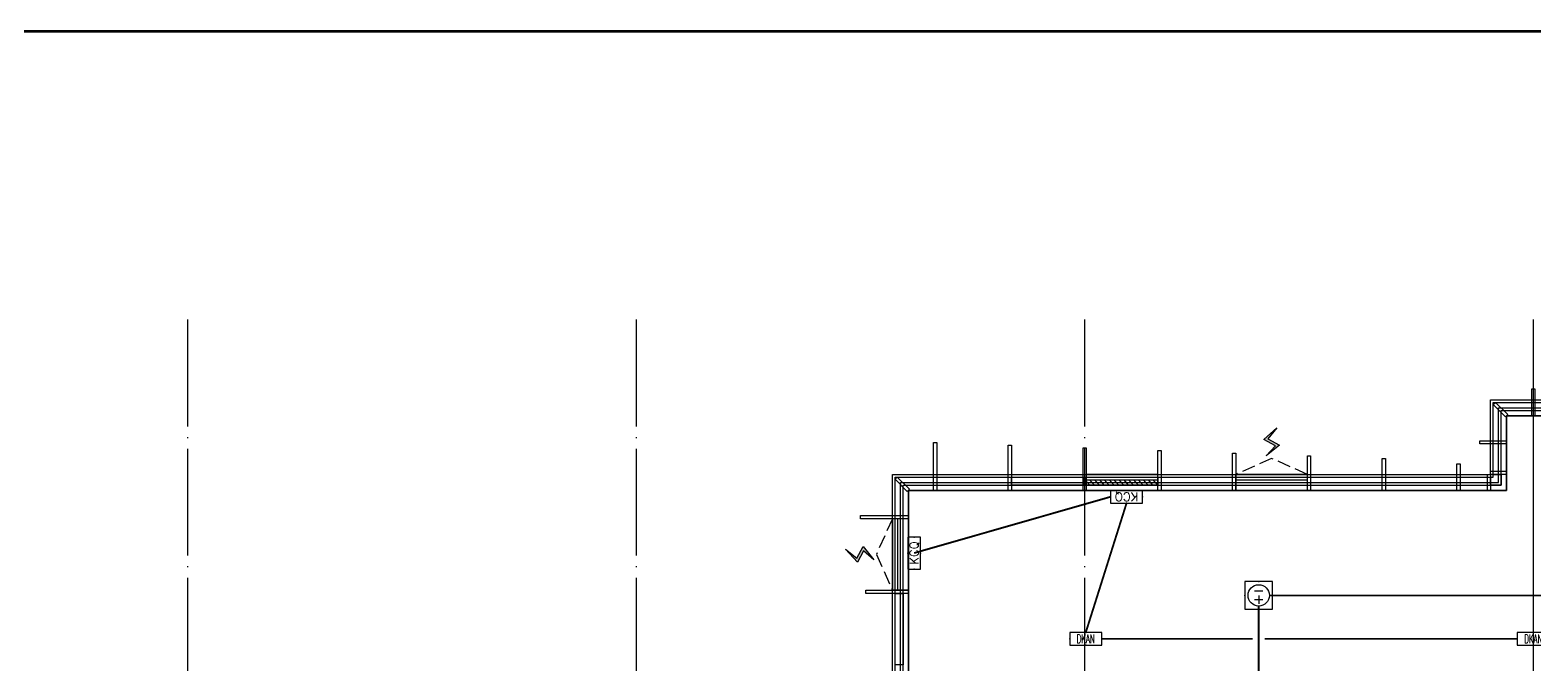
# Model space of a CAD drawing. Extents: x -292644 to 263613, y -713695 to 491457.
# Drawn here: x 108812 to 136987, y 93030 to 104925 of the extents above; entities that cross this region are included whole.
import ezdxf
from ezdxf.enums import TextEntityAlignment as Align
from ezdxf.xclip import XClip

# ---------------------------------------------------------------- set-up
doc = ezdxf.new("R2010")
doc.units = 0
doc.header["$LTSCALE"] = 1000
doc.header["$MEASUREMENT"] = 0
for name, pattern in [('104-10 轴网$0$DOTE', [2.42, 2, -0.2, 0.02, -0.2]), ('8#楼幕墙$0$109-34 轴网$0$L1$0$$AUDIT_BAD_LTYPE1', [0]), ('8#楼幕墙$0$DASH', [0.35, 0.25, -0.1]), ('X-104 8#10#平面_t3$0$109-34 轴网$0$L1$0$$AUDIT_BAD_LTYPE1', [0]), ('X-104 8#10#平面_t3$0$DASH', [0.35, 0.25, -0.1])]:
    doc.linetypes.add(name, pattern=pattern)
doc.layers.get('0').update_dxf_attribs({"linetype": 'CONTINUOUS'})
doc.layers.get('Defpoints').update_dxf_attribs({"linetype": 'CONTINUOUS'})
for name, color, linetype in [('104-10 轴网$0$A_AXIS-轴线', 36, '104-10 轴网$0$DOTE'), ('8#楼幕墙$0$04-电动窗', 1, 'CONTINUOUS'), ('8#楼幕墙$0$A-C_玻璃幕墙', 140, 'CONTINUOUS'), ('8#楼幕墙$0$A-TECH_结构', 21, 'CONTINUOUS'), ('EQUIP-动力', 3, 'CONTINUOUS'), ('WIRE-照明', 1, 'CONTINUOUS'), ('X-104 8#10#平面_t3$0$A-SUR_看线', 231, 'CONTINUOUS'), ('X-104 8#10#平面_t3$0$A-TECH_结构', 21, 'CONTINUOUS')]:
    doc.layers.add(name, color=color, linetype=linetype)
doc.layers.add('X-104 8#10#平面_t3$0$000套内', color=226, linetype='CONTINUOUS', lineweight=30, plot=False)
doc.styles.add('_TEL_DIM', font='SIMPLEX', dxfattribs={"width": 0.8, "height": 3.5, "bigfont": 'HZTXT'})
doc.styles.get("Standard").update_dxf_attribs({"font": 'gbenor.shx', "bigfont": 'gbcbig.shx'})

# ---------------------------------------------------------------- blocks, each defined once
blk = doc.blocks.new('104-10 轴网')
at = {"layer": '104-10 轴网$0$A_AXIS-轴线', "linetype": '104-10 轴网$0$DOTE'}
for p, q in [((120430, 40100), (120430, -6500)), ((128830, 40100), (128830, -6500)), ((137230, 40100), (137230, -6500)), ((145630, 40100), (145630, -6500))]:
    blk.add_line(p, q, dxfattribs=at)
at = {"layer": 'Defpoints'}
blk.add_lwpolyline([(104380, 45500), (178480, 45500), (178480, -11900), (104380, -11900)], close=True, dxfattribs=at)
blk = doc.blocks.new('图框-A1')
at = {"const_width": 0.5}
blk.add_lwpolyline([(766, 584), (25, 584), (25, 10), (766, 10)], close=True, dxfattribs=at)
blk = doc.blocks.new('X-104 8#10#平面_t3$0$fdhggh')
at = {"layer": 'X-104 8#10#平面_t3$0$A-TECH_结构', "linetype": 'X-104 8#10#平面_t3$0$109-34 轴网$0$L1$0$$AUDIT_BAD_LTYPE1'}
blk.add_lwpolyline([(42500, 87900), (42500, 97700), (24700, 97700), (24700, 96300), (13500, 96300), (13500, 89300), (7900, 89300), (7900, 87900), (-3300, 87900), (-3300, 76700), (-4700, 76700), (-4700, 56100), (8900, 56100), (8900, 58900), (20100, 58900), (20100, 71500), (27100, 71500), (27100, 75700), (33100, 75700), (33100, 72900), (45300, 72900), (45300, 87900)], close=True, dxfattribs=at)
blk = doc.blocks.new('104-8910 结构')
at = {"layer": 'Defpoints'}
blk.add_lwpolyline([(-19000, -118200), (61000, -118200), (61000, 41800), (-19000, 41800)], close=True, dxfattribs=at)
blk = doc.blocks.new('8#楼幕墙$0$$WINLIB2D$00000039')
at = {"color": 0}
for points in [[(-0.5, 0.5), (-0.5, -0.5)], [(0.5, 0.5), (-0.5, 0.5)], [(0.5, -0.5), (0.5, 0.5)], [(-0.5, 0.167), (0.5, 0.167)], [(-0.452, -0.167), (-0.5, 0.084)], [(-0.384, -0.167), (-0.448, 0.167)], [(-0.316, -0.167), (-0.38, 0.167)], [(-0.248, -0.167), (-0.312, 0.167)], [(-0.18, -0.167), (-0.244, 0.167)], [(-0.112, -0.167), (-0.176, 0.167)], [(-0.044, -0.167), (-0.108, 0.167)], [(0.024, -0.167), (-0.04, 0.167)], [(0.092, -0.167), (0.028, 0.167)], [(0.16, -0.167), (0.096, 0.167)], [(0.228, -0.167), (0.164, 0.167)], [(0.296, -0.167), (0.232, 0.167)], [(0.364, -0.167), (0.3, 0.167)], [(0.432, -0.167), (0.368, 0.167)], [(0.5, -0.167), (0.436, 0.167)], [(-0.5, -0.167), (0.5, -0.167)], [(0.5, -0.5), (-0.5, -0.5)]]:
    blk.add_lwpolyline(points, dxfattribs=at)
blk = doc.blocks.new('8#楼幕墙$0$$TCHSYS$WIN2D')
for p, q in [((-0.5, 0.5), (0.5, 0.5)), ((-0.5, 0.5), (-0.5, -0.5)), ((0.5, 0.5), (0.5, -0.5)), ((0.5, 0.167), (-0.5, 0.167)), ((0.5, -0.167), (-0.5, -0.167)), ((-0.5, -0.5), (0.5, -0.5))]:
    blk.add_line(p, q)
blk = doc.blocks.new('8#楼幕墙$0$开启扇')
at = {"layer": '8#楼幕墙$0$04-电动窗'}
h = blk.add_hatch(color=1, dxfattribs=at)
h.dxf.hatch_style = 1
h.paths.add_polyline_path([(771, 399), (600, 588), (817, 705), (569, 925), (738, 715), (521, 598)])
at = {"linetype": '8#楼幕墙$0$DASH'}
blk.add_lwpolyline([(0, 50), (670, 350), (1340, 50)], dxfattribs=at)
at = {"layer": '8#楼幕墙$0$04-电动窗', "color": 1}
blk.add_lwpolyline([(771, 399), (600, 588), (817, 705), (569, 925), (738, 715), (521, 598), (771, 399)], close=True, dxfattribs=at)
at = {"xscale": -1340, "yscale": 300, "zscale": 1340, "rotation": 180}
blk.add_blockref('8#楼幕墙$0$$TCHSYS$WIN2D', (670, -100), dxfattribs=at)
blk = doc.blocks.new('8#楼幕墙$0$ii')
blk.add_lwpolyline([(-1340, 0), (0, 0), (0, -150), (-1340, -150)], close=True)
blk = doc.blocks.new('8#楼幕墙$0$A$C13E80662')
for points in [[(150, 150), (150, 200), (0, 200), (0, 0), (150, 0)], [(150, 0), (200, 0), (200, 150), (150, 150)]]:
    blk.add_lwpolyline(points)
blk = doc.blocks.new('8#楼幕墙')
at = {"layer": '8#楼幕墙$0$A-C_玻璃幕墙'}
for points in [[(25170, 98200), (25230, 98200), (25230, 97700), (25170, 97700)], [(-3600, 88200), (7600, 88200), (7600, 89600), (13200, 89600), (13200, 96600), (24400, 96600), (24400, 98000), (42800, 98000), (42800, 88200), (45600, 88200), (45600, 72600), (32800, 72600), (32800, 75400), (27400, 75400), (27400, 71200), (20400, 71200), (20400, 58600), (9200, 58600), (9200, 55800), (-5000, 55800), (-5000, 77000), (-3600, 77000)], [(-3550, 88150), (7650, 88150), (7650, 89550), (13250, 89550), (13250, 96550), (24450, 96550), (24450, 97950), (42750, 97950), (42750, 88150), (45550, 88150), (45550, 72650), (32850, 72650), (32850, 75450), (27350, 75450), (27350, 71250), (20350, 71250), (20350, 58650), (9150, 58650), (9150, 55850), (-4950, 55850), (-4950, 76950), (-3550, 76950)], [(-3400, 88000), (7800, 88000), (7800, 89400), (13400, 89400), (13400, 96400), (24600, 96400), (24600, 97800), (42600, 97800), (42600, 88000), (45400, 88000), (45400, 72800), (33000, 72800), (33000, 75600), (27200, 75600), (27200, 71400), (20200, 71400), (20200, 58800), (9000, 58800), (9000, 56000), (-4800, 56000), (-4800, 76800), (-3400, 76800)], [(24721, 97721), (24679, 97679), (24450, 97908), (24492, 97950)], [(24200, 97170), (24200, 97230), (24700, 97230), (24700, 97170)], [(13970, 97200), (14030, 97200), (14030, 96300), (13970, 96300)], [(15370, 97150), (15430, 97150), (15430, 96300), (15370, 96300)], [(16770, 97100), (16830, 97100), (16830, 96300), (16770, 96300)], [(18170, 97050), (18230, 97050), (18230, 96300), (18170, 96300)], [(19570, 97000), (19630, 97000), (19630, 96300), (19570, 96300)], [(20970, 96950), (21030, 96950), (21030, 96300), (20970, 96300)], [(22370, 96900), (22430, 96900), (22430, 96300), (22370, 96300)], [(23770, 96800), (23830, 96800), (23830, 96300), (23770, 96300)], [(24400, 96600), (24400, 96660), (24700, 96660), (24700, 96600)], [(13521, 96321), (13479, 96279), (13250, 96508), (13292, 96550)], [(24340, 96600), (24400, 96600), (24400, 96300), (24340, 96300)], [(12600, 95770), (12600, 95830), (13500, 95830), (13500, 95770)], [(12700, 94370), (12700, 94430), (13500, 94430), (13500, 94370)]]:
    blk.add_lwpolyline(points, close=True, dxfattribs=at)
at = {"layer": '8#楼幕墙$0$A-TECH_结构'}
blk.add_lwpolyline([(-3300, 87900), (7900, 87900), (7900, 89300), (13500, 89300), (13500, 96300), (24700, 96300), (24700, 97700), (42500, 97700), (42500, 87900), (45300, 87900), (45300, 72900), (33100, 72900), (33100, 75700), (27100, 75700), (27100, 71500), (20100, 71500), (20100, 58900), (8900, 58900), (8900, 56100), (-4700, 56100), (-4700, 76700), (-3300, 76700)], close=True, dxfattribs=at)
at = {"layer": '8#楼幕墙$0$A-C_玻璃幕墙', "linetype": '8#楼幕墙$0$109-34 轴网$0$L1$0$$AUDIT_BAD_LTYPE1', "xscale": -1}
blk.add_blockref('8#楼幕墙$0$开启扇', (20970, 96550), dxfattribs=at)
at = {"layer": '8#楼幕墙$0$A-C_玻璃幕墙'}
for p in [(16770, 96550), (18170, 96550)]:
    blk.add_blockref('8#楼幕墙$0$ii', p, dxfattribs=at)
at = {"layer": '8#楼幕墙$0$A-C_玻璃幕墙', "xscale": -1}
blk.add_blockref('8#楼幕墙$0$A$C13E80662', (24600, 96400), dxfattribs=at)
at = {"layer": '8#楼幕墙$0$A-C_玻璃幕墙', "linetype": '8#楼幕墙$0$109-34 轴网$0$L1$0$$AUDIT_BAD_LTYPE1', "xscale": -1, "rotation": 90}
blk.add_blockref('8#楼幕墙$0$开启扇', (13250, 95770), dxfattribs=at)
at = {"layer": '8#楼幕墙$0$A-C_玻璃幕墙', "rotation": 90}
blk.add_blockref('8#楼幕墙$0$ii', (13250, 94370), dxfattribs=at)
at = {"layer": 'Defpoints', "color": 2, "linetype": '8#楼幕墙$0$109-34 轴网$0$L1$0$$AUDIT_BAD_LTYPE1', "xscale": 1340, "yscale": 300, "zscale": -1340}
blk.add_blockref('8#楼幕墙$0$$WINLIB2D$00000039', (17500, 96450), dxfattribs=at)
blk = doc.blocks.new('X-104 8#10#平面_t3')
at = {"layer": 'X-104 8#10#平面_t3$0$000套内'}
blk.add_lwpolyline([(125107, 89400), (125107, 96450), (136307, 96450), (136307, 97850), (154407, 97850), (154407, 88050), (157207, 88050), (157207, 72750), (144707, 72750), (144707, 75550), (138957, 75550), (138957, 84350), (132207, 84350), (132207, 85450), (128307, 85450), (128307, 89400), (125107, 89400)], close=True, dxfattribs=at)
at = {"layer": 'X-104 8#10#平面_t3$0$A-SUR_看线', "linetype": 'X-104 8#10#平面_t3$0$DASH', "ltscale": 2, "const_width": 30}
blk.add_lwpolyline([(136957, 97700), (136957, 84950)], dxfattribs=at)
at = {"linetype": 'X-104 8#10#平面_t3$0$109-34 轴网$0$L1$0$$AUDIT_BAD_LTYPE1'}
ref = blk.add_blockref('8#楼幕墙', (111757, 0), dxfattribs=at)
XClip(ref).set_block_clipping_path([(-18549.9999999995, -12899.9999999999), (65550.0000000003, 284100.0000000003)])
blk.add_blockref('X-104 8#10#平面_t3$0$fdhggh', (111757, 0), dxfattribs=at)
at = {"xscale": 100, "yscale": 100, "zscale": 100}
blk.add_blockref('图框-A1', (93207, 46500), dxfattribs=at)
at = {"linetype": 'X-104 8#10#平面_t3$0$109-34 轴网$0$L1$0$$AUDIT_BAD_LTYPE1'}
ref = blk.add_blockref('104-10 轴网', (-8673, 59400), dxfattribs=at)
XClip(ref).set_block_clipping_path([(104379.5977508624, -11900), (178479.5977508624, 45500)])
ref = blk.add_blockref('104-8910 结构', (153887, -13300), dxfattribs=dict(at, rotation=180))
XClip(ref).set_block_clipping_path([(-15919.9999999996, -118200.0000000001), (58180.0000000003, -60800.0000000001)])
blk = doc.blocks.new('$equip$00001344')
for p, q in [((0.65, 0.65), (-0.65, 0.65)), ((-0.65, 0.65), (-0.65, -0.65)), ((-0.2, 0.2), (0.2, 0.2)), ((0, 0), (0, 0.4)), ((0.65, -0.65), (0.65, 0.65)), ((-0.65, -0.65), (0.65, -0.65)), ((-0.2, -0.2), (0.2, -0.2))]:
    blk.add_line(p, q)
blk.add_circle((0, 0), 0.5)
for p in [(-0.65, 0), (0, 0.65), (0.65, 0), (0, -0.65)]:
    blk.add_point(p)
at = {"flags": 9}
blk.add_attdef('A', (0, 0), '', height=0.00002, dxfattribs=at)
blk = doc.blocks.new('$equip$00001816')
for p, q in [((0.75, 0.6), (-0.75, 0.6)), ((-0.75, 0.6), (-0.75, 0)), ((-0.75, 0), (0.75, 0)), ((0.75, 0), (0.75, 0.6))]:
    blk.add_line(p, q)
for p in [(-0.75, 0.3), (0, 0.6), (0, 0), (0.75, 0.3)]:
    blk.add_point(p)
at = {"color": 7, "style": '_TEL_DIM'}
blk.add_attdef('$TEXT$', text='', height=0.4, dxfattribs=at).set_placement((0, 0.3), align=Align.MIDDLE_CENTER)
at = {"color": 7, "style": '_TEL_DIM', "flags": 1}
blk.add_attdef('A', text='', height=0.00002, dxfattribs=at).set_placement((0, 0), align=Align.MIDDLE_CENTER)

msp = doc.modelspace()

# ---------------------------------------------------------------- linework, layer by layer
at = {"layer": 'WIRE-照明', "linetype": 'Continuous', "const_width": 35}
for points in [[(125364, 95126), (129041, 96180)], [(128578, 93640), (129341, 96060)], [(131816, 94132), (131816, 92548)], [(141758, 94332), (132016, 94332)], [(131704, 93520), (128878, 93520)], [(136657, 93520), (131929, 93520)]]:
    msp.add_lwpolyline(points, dxfattribs=at)

# ---------------------------------------------------------------- block references
msp.add_blockref('X-104 8#10#平面_t3', (0, 0))
at = {"layer": 'EQUIP-动力', "xscale": 400, "yscale": 400, "zscale": 400}
for p, rotation in [((129341, 96300), 180), ((125484, 95126), 89.99999999999999)]:
    msp.add_blockref('$equip$00001816', p, dxfattribs=dict(at, rotation=rotation)).add_auto_attribs({'$TEXT$': 'KCQ'})
at = {"layer": 'EQUIP-动力', "xscale": 400, "yscale": 400, "zscale": 400, "rotation": 180}
msp.add_blockref('$equip$00001344', (131816, 94332), dxfattribs=at)
at = {"layer": 'EQUIP-动力'}
ref = msp.add_blockref('$equip$00001816', (128578, 93400), dxfattribs=dict(at, xscale=400, yscale=400, zscale=400))
ref.add_attrib('$TEXT$', 'DKAN', dxfattribs={"layer": '0', "color": 7, "height": 160, "style": '_TEL_DIM', "width": 0.6}).set_placement((128578, 93520), align=Align.MIDDLE_CENTER)
ref = msp.add_blockref('$equip$00001816', (136957, 93400), dxfattribs=dict(at, xscale=400, yscale=400, zscale=400))
ref.add_attrib('$TEXT$', 'DKAN', dxfattribs={"layer": '0', "color": 7, "height": 160, "style": '_TEL_DIM', "width": 0.6}).set_placement((136957, 93520), align=Align.MIDDLE_CENTER)

doc.saveas('drawing.dxf')
